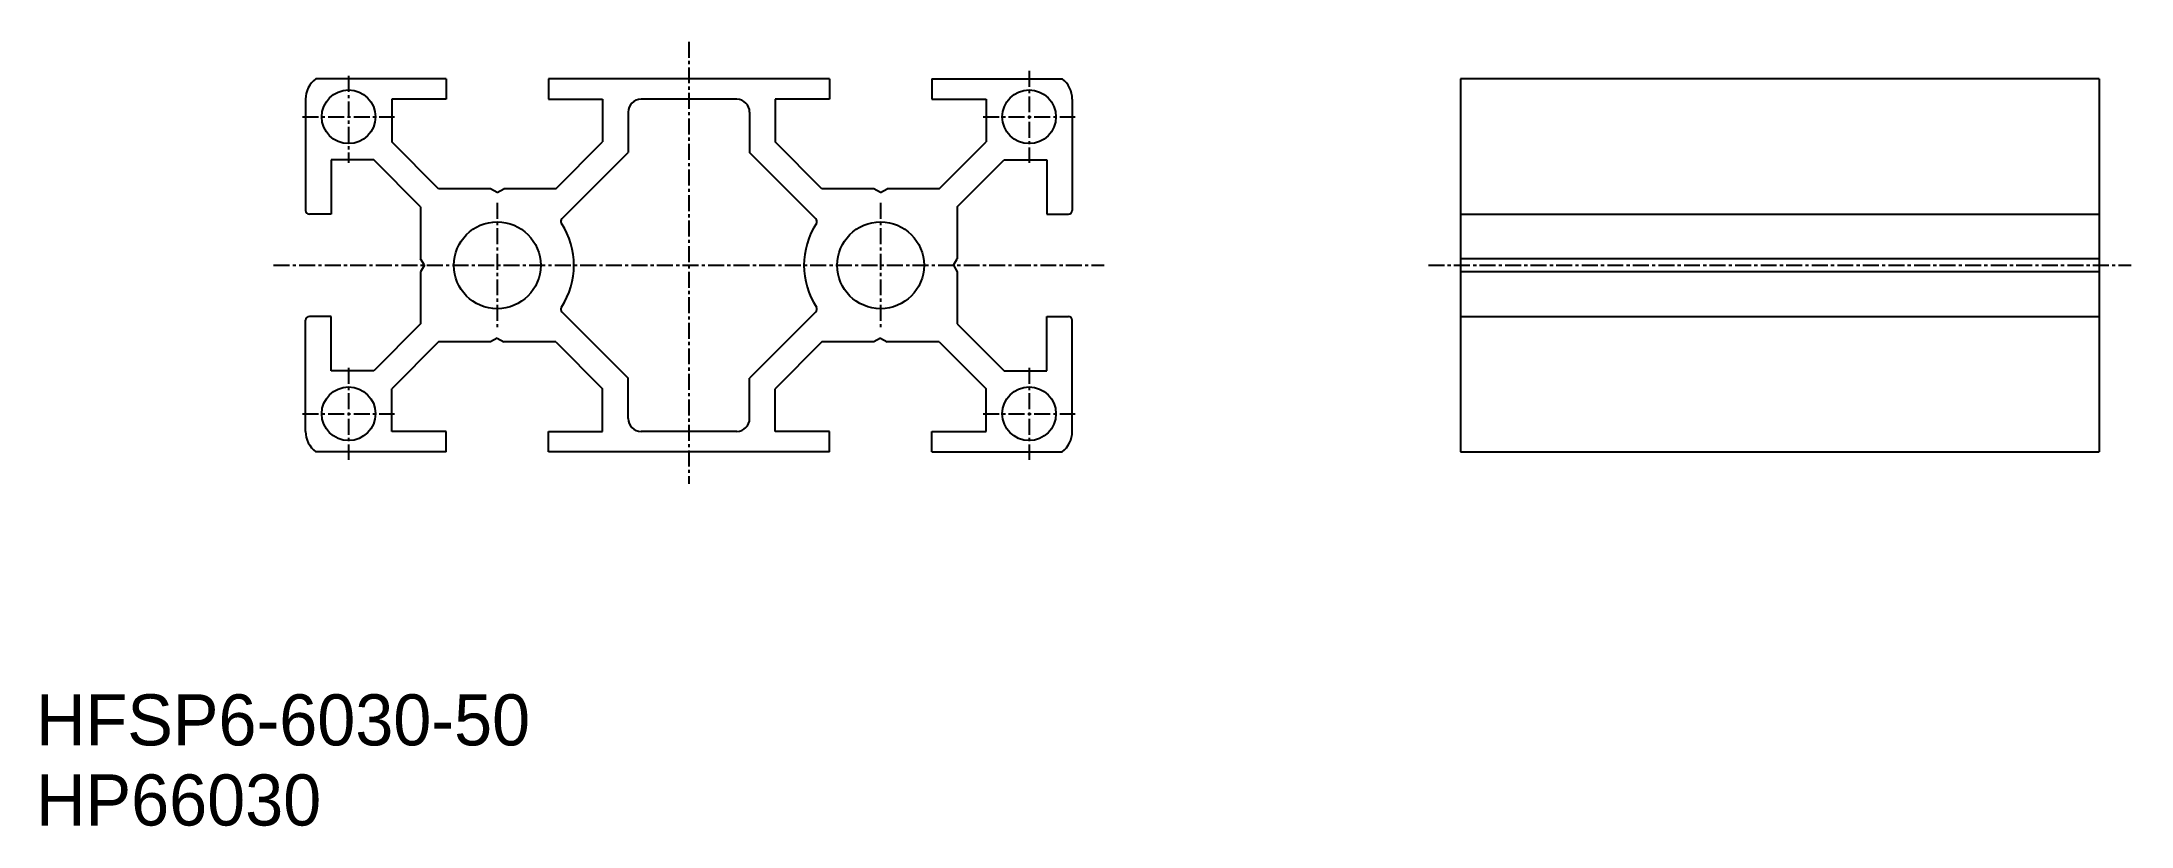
# Model space of a CAD drawing. Extents: x 0 to 164, y 0 to 61.
import ezdxf

# ---------------------------------------------------------------- set-up
doc = ezdxf.new("R2010")
doc.units = 0
doc.linetypes.add('CENTER', pattern=[2, 1.25, -0.25, 0.25, -0.25])
doc.layers.get('0').update_dxf_attribs({"linetype": 'CONTINUOUS'})
doc.layers.add('CENTER', color=1, linetype='CENTER')

msp = doc.modelspace()

# ---------------------------------------------------------------- linework, layer by layer
at = {"color": 7, "linetype": 'CONTINUOUS'}
for p, q in [((32.08, 58.46), (21.88, 58.46)), ((32.08, 58.46), (32.08, 56.86)), ((62.08, 58.46), (40.08, 58.46)), ((40.08, 58.46), (40.08, 56.86)), ((62.08, 58.46), (62.08, 56.86)), ((70.08, 58.46), (80.28, 58.46)), ((70.08, 58.46), (70.08, 56.86)), ((111.45, 58.46), (111.45, 29.26)), ((161.45, 58.46), (111.45, 58.46)), ((161.45, 58.46), (161.45, 29.26)), ((21.08, 56.86), (21.08, 48.16)), ((27.83, 56.86), (27.83, 53.53)), ((32.08, 56.86), (27.83, 56.86)), ((40.08, 56.86), (44.33, 56.86)), ((44.33, 56.86), (44.33, 53.53)), ((46.33, 55.86), (46.33, 52.7)), ((54.83, 56.86), (47.33, 56.86)), ((55.83, 55.86), (55.83, 52.7)), ((57.83, 56.86), (57.83, 53.53)), ((62.08, 56.86), (57.83, 56.86)), ((70.08, 56.86), (74.33, 56.86)), ((74.33, 56.86), (74.33, 53.53)), ((81.08, 56.86), (81.08, 48.16)), ((31.49, 49.86), (27.83, 53.53)), ((40.66, 49.86), (44.33, 53.53)), ((41.14, 47.51), (46.33, 52.7)), ((61.01, 47.51), (55.83, 52.7)), ((61.49, 49.86), (57.83, 53.53)), ((70.66, 49.86), (74.33, 53.53)), ((26.41, 52.11), (23.08, 52.11)), ((23.08, 52.11), (23.08, 47.86)), ((30.08, 48.45), (26.41, 52.11)), ((72.08, 48.45), (75.74, 52.11)), ((75.74, 52.11), (79.08, 52.11)), ((79.08, 52.11), (79.08, 47.86)), ((35.56, 49.86), (31.49, 49.86)), ((36.08, 49.56), (35.56, 49.86)), ((36.08, 49.56), (36.59, 49.86)), ((40.66, 49.86), (36.59, 49.86)), ((65.56, 49.86), (61.49, 49.86)), ((66.08, 49.56), (65.56, 49.86)), ((66.08, 49.56), (66.59, 49.86)), ((70.66, 49.86), (66.59, 49.86)), ((23.08, 47.86), (21.38, 47.86)), ((30.08, 48.45), (30.08, 44.38)), ((72.08, 48.45), (72.08, 44.38)), ((79.08, 47.86), (80.78, 47.86)), ((111.45, 47.86), (161.45, 47.86)), ((30.38, 43.86), (30.08, 44.38)), ((71.78, 43.86), (72.08, 44.38)), ((161.45, 44.38), (111.45, 44.38)), ((30.38, 43.86), (30.08, 43.34)), ((30.08, 43.34), (30.08, 39.28)), ((71.78, 43.86), (72.08, 43.34)), ((72.08, 43.34), (72.08, 39.28)), ((161.45, 43.34), (111.45, 43.34)), ((21.08, 30.86), (21.08, 39.56)), ((23.08, 39.86), (21.38, 39.86)), ((23.08, 35.61), (23.08, 39.86)), ((30.08, 39.28), (26.41, 35.61)), ((41.14, 40.21), (46.33, 35.03)), ((61.01, 40.21), (55.83, 35.03)), ((72.08, 39.28), (75.74, 35.61)), ((79.08, 35.61), (79.08, 39.86)), ((79.08, 39.86), (80.78, 39.86)), ((81.08, 30.86), (81.08, 39.56)), ((111.45, 39.86), (161.45, 39.86)), ((31.49, 37.86), (27.83, 34.2)), ((35.56, 37.86), (31.49, 37.86)), ((36.08, 38.16), (35.56, 37.86)), ((36.08, 38.16), (36.59, 37.86)), ((40.66, 37.86), (36.59, 37.86)), ((40.66, 37.86), (44.33, 34.2)), ((61.49, 37.86), (57.83, 34.2)), ((65.56, 37.86), (61.49, 37.86)), ((66.08, 38.16), (65.56, 37.86)), ((66.08, 38.16), (66.59, 37.86)), ((70.66, 37.86), (66.59, 37.86)), ((70.66, 37.86), (74.33, 34.2)), ((26.41, 35.61), (23.08, 35.61)), ((46.33, 31.86), (46.33, 35.03)), ((55.83, 31.86), (55.83, 35.03)), ((75.74, 35.61), (79.08, 35.61)), ((27.83, 30.86), (27.83, 34.2)), ((44.33, 30.86), (44.33, 34.2)), ((57.83, 30.86), (57.83, 34.2)), ((74.33, 30.86), (74.33, 34.2)), ((32.08, 30.86), (27.83, 30.86)), ((32.08, 29.26), (32.08, 30.86)), ((40.08, 30.86), (44.33, 30.86)), ((40.08, 29.26), (40.08, 30.86)), ((54.83, 30.86), (47.33, 30.86)), ((62.08, 30.86), (57.83, 30.86)), ((62.08, 29.26), (62.08, 30.86)), ((70.08, 30.86), (74.33, 30.86)), ((70.08, 29.26), (70.08, 30.86)), ((32.08, 29.26), (21.88, 29.26)), ((62.08, 29.26), (40.08, 29.26)), ((70.08, 29.26), (80.28, 29.26)), ((111.45, 29.26), (161.45, 29.26))]:
    msp.add_line(p, q, dxfattribs=at)
for centre, radius in [((24.45, 55.49), 2.1), ((77.7, 55.49), 2.1), ((36.08, 43.86), 3.4), ((66.08, 43.86), 3.4), ((24.45, 32.24), 2.1), ((77.7, 32.24), 2.1)]:
    msp.add_circle(centre, radius, dxfattribs=at)
for centre, radius, start, end in [((23.08, 56.86), 2, 126.8699, 180), ((79.08, 56.86), 2, 0, 53.1301), ((47.33, 55.86), 1, 90, 180), ((54.83, 55.86), 1, 0, 90), ((21.38, 48.16), 0.3, 180, 270), ((41.35, 47.3), 0.3, 135, 213.0916), ((60.8, 47.3), 0.3, 326.9084, 45), ((80.78, 48.16), 0.3, 270, 360), ((36.08, 43.86), 6, 326.9084, 33.0916), ((66.08, 43.86), 6, 146.9084, 213.0916), ((21.38, 39.56), 0.3, 90, 180), ((41.35, 40.42), 0.3, 146.9084, 225), ((60.8, 40.42), 0.3, 315, 33.0916), ((80.78, 39.56), 0.3, 360, 90), ((47.33, 31.86), 1, 180, 270), ((54.83, 31.86), 1, 270, 0), ((23.08, 30.86), 2, 180, 233.1301), ((79.08, 30.86), 2, 306.8699, 0)]:
    msp.add_arc(centre, radius, start, end, dxfattribs=at)
at = {"layer": 'CENTER', "color": 1, "linetype": 'CENTER'}
for p, q in [((51.08, 61.36), (51.08, 26.76)), ((77.7, 59.09), (77.7, 51.89)), ((24.45, 58.69), (24.45, 51.89)), ((20.85, 55.49), (28.05, 55.49)), ((74.1, 55.49), (81.3, 55.49)), ((36.08, 48.76), (36.08, 38.96)), ((66.08, 48.76), (66.08, 38.96)), ((18.58, 43.86), (83.58, 43.86)), ((108.95, 43.86), (163.95, 43.86)), ((24.45, 35.84), (24.45, 28.64)), ((77.7, 35.84), (77.7, 28.64)), ((20.85, 32.24), (28.05, 32.24)), ((74.1, 32.24), (81.3, 32.24))]:
    msp.add_line(p, q, dxfattribs=at)

# ---------------------------------------------------------------- texts
at = {"color": 7, "linetype": 'CONTINUOUS'}
for s, p in [('HFSP6-6030-50', (0, 6.27)), ('HP66030', (0, 0))]:
    msp.add_text(s, height=4, dxfattribs=at).set_placement(p)

doc.saveas('drawing.dxf')
